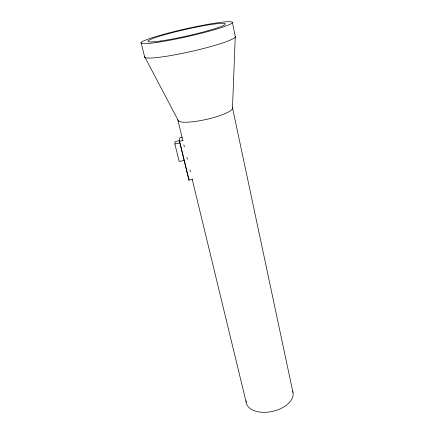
<?xml version="1.0" encoding="UTF-8"?>
<svg xmlns="http://www.w3.org/2000/svg" width="434" height="434" viewBox="0 0 434 434"><rect width="100%" height="100%" fill="white"/><g stroke="black" fill="none" stroke-linecap="round" stroke-linejoin="round"><path stroke-width="0.65" d="M192.653 179.383L188.942 180.191L189.002 178.434M292.939 392.363L232.505 107.833L235.25 36.423L232.369 22.264M188.942 180.191L179.448 141.294L179.784 137.866L182.264 137.323M174.864 143.99L180.012 142.867L184.282 160.379L179.182 161.486L174.864 143.99L175.162 141.533L179.605 140.562M179.448 141.294L183.24 140.464M141.061 42.592L144.565 56.556L178.564 121.14A28.031 5.501 -12.7 0 0 198.105 121.021L205.461 119.616A28.031 5.501 -12.7 0 0 232.505 107.833M184.434 161.014L188.47 177.566M177.81 119.838L182.752 140.236M183.864 144.842L184.341 146.817M186.891 157.341L187.369 159.316M189.918 169.846L190.396 171.821M192.148 179.058L246.149 402.117M292.587 391.197A23.919 13.996 -12.9 0 1 271.95 411.497A23.919 13.996 -12.9 0 1 246.1 400.891M235.25 36.423A46.557 4.839 -12.7 0 1 189.457 51.858A46.557 4.839 -12.7 0 1 144.565 56.556M155.877 42.592A46.888 3.971 -12.7 0 0 231.371 23.555A46.888 3.971 -12.7 0 0 172.775 31.926A46.888 3.971 -12.7 0 0 155.877 42.592M160.336 41.035A39.673 3.358 -12.7 0 0 224.405 24.939A39.673 3.358 -12.7 0 0 175.249 31.888A39.673 3.358 -12.7 0 0 160.336 41.035"/></g></svg>
